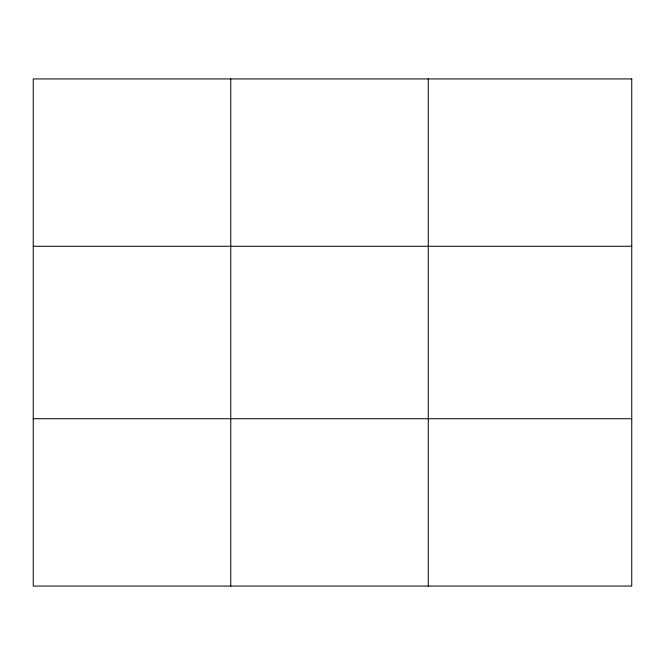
<?xml version="1.0" encoding="UTF-8"?>
<svg xmlns="http://www.w3.org/2000/svg" width="665" height="665" viewBox="0 0 665 665"><rect width="100%" height="100%" fill="white"/><g stroke="black" fill="none" stroke-linecap="round" stroke-linejoin="round"><path stroke-width="1" d="M230.755 78.936L230.755 586.064M428.26 78.936L428.26 586.064M33.25 246.283L631.75 246.283M33.25 418.717L631.75 418.717M631.75 78.936L631.75 586.064L33.25 586.064L33.25 78.936L631.75 78.936"/></g></svg>
